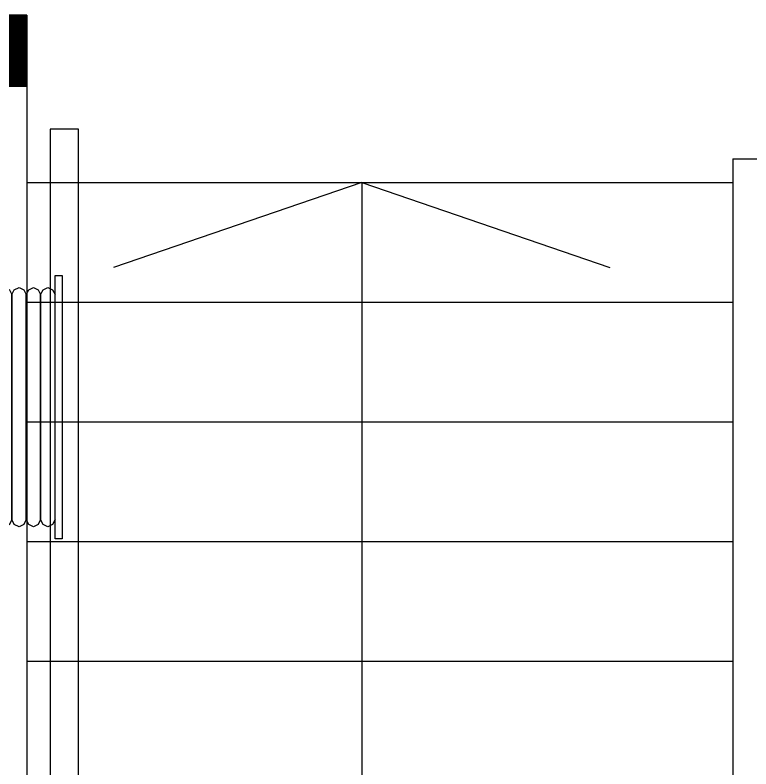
# Model space of a CAD drawing. Extents: x -68523 to 336700, y -113452 to 119396.
# Drawn here: x 211275 to 212813, y -22875 to -21300 of the extents above; entities that cross this region are included whole.
import ezdxf

# ---------------------------------------------------------------- set-up
doc = ezdxf.new("R2010")
doc.units = 0
doc.header["$LTSCALE"] = 1000
doc.header["$MEASUREMENT"] = 0
doc.layers.get('0').update_dxf_attribs({"linetype": 'CONTINUOUS'})
for name, color, linetype in [('s5144a$0$56', 7, 'CONTINUOUS'), ('s5144a$0$L2', 7, 'CONTINUOUS'), ('s5144a$0$RC', 2, 'CONTINUOUS'), ('s5144a$0$STEP', 11, 'CONTINUOUS')]:
    doc.layers.add(name, color=color, linetype=linetype)

# ---------------------------------------------------------------- blocks, each defined once
blk = doc.blocks.new('s5144a$0$HR')
at = {"layer": 's5144a$0$56', "linetype": 'Continuous'}
blk.add_lwpolyline([(0.235, 0.275), (-0.275, 0.275), (-0.275, 0.29), (0.275, 0.29), (0.275, 0.275), (0.235, 0.275), (0.245, 0.27), (0.25, 0.26), (0.245, 0.25), (0.245, 0.25), (0.235, 0.245), (-0.235, 0.245), (0.235, 0.245), (0.245, 0.24), (0.25, 0.23), (0.245, 0.22), (0.235, 0.215), (-0.235, 0.215), (0.235, 0.215), (0.245, 0.21), (0.25, 0.2), (0.245, 0.19), (0.235, 0.185), (-0.235, 0.185), (0.235, 0.185), (0.245, 0.18), (0.25, 0.17), (0.245, 0.16), (0.235, 0.155), (-0.235, 0.155), (0.235, 0.155), (0.245, 0.15), (0.25, 0.14), (0.245, 0.13), (0.235, 0.125), (-0.235, 0.125), (0.235, 0.125), (0.245, 0.12), (0.25, 0.11), (0.245, 0.1), (0.235, 0.095), (0.245, 0.09), (0.25, 0.08), (0.245, 0.07), (0.235, 0.065), (0.275, 0.065), (0.275, 0.05), (-0.025, 0.05), (-0.025, 0), (0.025, 0), (0.025, 0.05), (-0.275, 0.05), (-0.275, 0.065), (0.235, 0.065), (-0.235, 0.065), (-0.245, 0.07), (-0.25, 0.08), (-0.245, 0.09), (-0.235, 0.095), (0.235, 0.095), (-0.235, 0.095), (-0.245, 0.1), (-0.25, 0.11), (-0.245, 0.12), (-0.235, 0.125), (-0.245, 0.13), (-0.25, 0.14), (-0.245, 0.15), (-0.235, 0.155), (-0.245, 0.16), (-0.25, 0.17), (-0.245, 0.18), (-0.235, 0.185), (-0.245, 0.19), (-0.25, 0.2), (-0.245, 0.21), (-0.235, 0.215), (-0.245, 0.22), (-0.25, 0.23), (-0.245, 0.24), (-0.235, 0.245), (-0.245, 0.25), (-0.25, 0.26), (-0.245, 0.27), (-0.235, 0.275)], dxfattribs=at)
blk = doc.blocks.new('s5144a')
at = {"layer": 's5144a$0$RC'}
blk.add_line((211300, -21300), (210449.9, -21300), dxfattribs=at)
blk.add_line((211300, -21300), (210449.9, -21300), dxfattribs=at)
at = {"layer": 's5144a$0$RC', "linetype": 'Continuous'}
blk.add_line((211300, -21300), (211300, -25150), dxfattribs=at)
at = {"layer": 's5144a$0$RC', "const_width": 150}
blk.add_lwpolyline([(211300, -21375), (210449.9, -21375)], dxfattribs=at)
at = {"layer": 's5144a$0$STEP', "linetype": 'Continuous'}
for p, q in [((212775, -21600), (212775, -23725)), ((211999.47856, -21650), (211999.47856, -24527.25203))]:
    blk.add_line(p, q, dxfattribs=at)
at = {"layer": 's5144a$0$STEP'}
for p, q in [((212775, -21600), (213225, -21600)), ((211300, -21650), (212775, -21650)), ((211300, -21900), (212775, -21900)), ((211300, -22150), (212775, -22150)), ((211300, -22400), (212775, -22400)), ((211300, -22650), (212775, -22650))]:
    blk.add_line(p, q, dxfattribs=at)
at = {"layer": 's5144a$0$STEP', "color": 7, "linetype": 'Continuous'}
for q in [(211480.95748, -21827.52699), (212517.99965, -21827.52699)]:
    blk.add_line((211999.47856, -21650), q, dxfattribs=at)
at = {"layer": 's5144a$0$STEP', "linetype": 'Continuous'}
blk.add_lwpolyline([(211348.67371, -21538.37472), (211348.67371, -23783.33843), (211407.82017, -23783.33843), (211407.82017, -21538.37472)], close=True, dxfattribs=at)
at = {"layer": 's5144a$0$L2', "linetype": 'Continuous', "xscale": 1000, "yscale": 1000, "zscale": 1000, "rotation": 270}
blk.add_blockref('s5144a$0$HR', (211083.84244, -22119.04587), dxfattribs=at)

msp = doc.modelspace()

# ---------------------------------------------------------------- block references
msp.add_blockref('s5144a', (0, 0))

doc.saveas('drawing.dxf')
